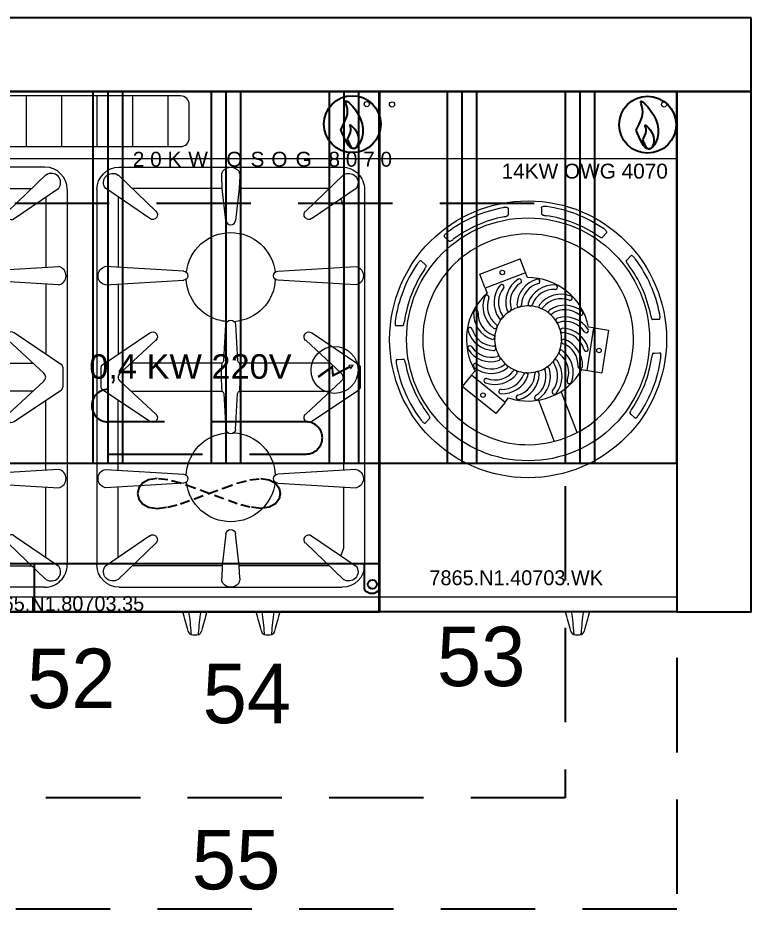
# Model space of a CAD drawing. Header units: millimetres. Extents: x 4980 to 19099, y 3891 to 5773.
# Drawn here: x 17309.4 to 17408, y 4590.5 to 4710.5 of the extents above; entities that cross this region are included whole.
import ezdxf

# ---------------------------------------------------------------- set-up
doc = ezdxf.new("R2010")
doc.units = ezdxf.units.MM
doc.linetypes.add('DASHED', pattern=[19.05, 12.7, -6.35])
for name, color, linetype in [('Kıtc-002 Çizgi', 7, 'Continuous'), ('Kıtc-008 Rakam', 1, 'Continuous'), ('Kıtc-011 Elk Tes Yazı 001', 1, 'Continuous'), ('Kıtc-014 Elk Tes İşaretler', 1, 'Continuous'), ('Kıtc-021 Gaz Tes Yazı 001', 3, 'Continuous'), ('Kıtc-024 Gaz Tes İşaretler', 3, 'Continuous')]:
    doc.layers.add(name, color=color, linetype=linetype)
doc.styles.get("Standard").update_dxf_attribs({"font": 'stylu.ttf', "height": 10})

# ---------------------------------------------------------------- blocks, each defined once
blk = doc.blocks.new('A$C5900025F')
at = {"layer": 'Kıtc-002 Çizgi', "lineweight": 0}
for p, q in [((12.14, 27.37), (17.55, 29.46)), ((18.23, 27.69), (17.55, 29.46)), ((18.27, 27.59), (12.85, 25.51)), ((18.23, 27.69), (18.27, 27.59)), ((18.53, 26.92), (18.27, 27.59)), ((12.82, 25.6), (12.14, 27.37)), ((12.82, 25.6), (12.85, 25.51)), ((12.85, 25.51), (13.11, 24.83)), ((26.57, 14.44), (27.47, 20.17)), ((27.47, 20.17), (26.75, 20.28)), ((27.56, 20.15), (27.47, 20.17)), ((27.57, 20.15), (29.44, 19.86)), ((29.44, 19.86), (28.54, 14.13)), ((25.85, 14.55), (26.57, 14.44)), ((26.67, 14.42), (26.57, 14.44)), ((26.67, 14.42), (28.54, 14.13)), ((10.96, 13.75), (9.77, 12.27)), ((10.96, 13.75), (11.02, 13.83)), ((11.48, 14.39), (11.02, 13.83)), ((11.02, 13.83), (15.54, 10.18)), ((14.28, 8.63), (9.77, 12.27)), ((25.22, 6.08), (23.09, 11.62)), ((15.47, 10.1), (14.28, 8.63)), ((15.47, 10.11), (15.54, 10.18)), ((15.54, 10.18), (15.99, 10.75)), ((20.01, 10.43), (22.14, 4.89))]:
    blk.add_line(p, q, dxfattribs=at)
at = {"layer": 'Kıtc-002 Çizgi', "lineweight": 0, "flags": 128}
for points in [[(15.93, 36.28), (15.93, 36.13), (15.95, 35.55), (15.96, 35.35)], [(20.46, 35.46), (20.45, 35.61), (20.45, 36.19), (20.44, 36.39)], [(8.01, 31.83), (7.91, 31.93), (7.49, 32.34), (7.34, 32.47)], [(29.2, 33.01), (29.1, 32.9), (28.71, 32.47), (28.57, 32.33)], [(4.23, 29.2), (4.34, 29.1), (4.76, 28.71), (4.91, 28.57)], [(31.83, 29.23), (31.93, 29.33), (32.34, 29.75), (32.47, 29.89)], [(32.08, 28.68), (32.09, 28.68), (32.09, 28.68)], [(1.78, 20.46), (1.63, 20.45), (1.05, 20.45), (0.85, 20.44)], [(36.28, 21.31), (36.13, 21.3), (35.55, 21.28), (35.35, 21.28)], [(35.46, 16.78), (35.61, 16.78), (36.19, 16.79), (36.39, 16.79)], [(0.96, 15.93), (1.1, 15.93), (1.69, 15.95), (1.89, 15.96)], [(35.25, 16.21), (35.26, 16.21), (35.26, 16.21)], [(26.67, 14.42), (26.67, 14.42), (26.67, 14.42), (26.67, 14.42), (26.67, 14.42), (26.67, 14.42), (26.67, 14.42), (26.67, 14.42), (26.67, 14.42)], [(33.01, 8.03), (32.9, 8.13), (32.47, 8.53), (32.33, 8.67)], [(5.41, 8.01), (5.31, 7.91), (4.9, 7.49), (4.76, 7.34)]]:
    blk.add_lwpolyline(points, dxfattribs=at)
at = {"layer": 'Kıtc-002 Çizgi', "lineweight": 0}
for centre, radius in [((18.62, 18.62), 18.62), ((18.62, 18.62), 16.34), ((15.15, 27.62), 0.3), ((28.15, 17.12), 0.3), ((12.56, 11.11), 0.3)]:
    blk.add_circle(centre, radius, dxfattribs=at)
for centre, radius, start, end in [((18.62, 18.62), 18.03, 100.7999, 127.006), ((18.62, 18.62), 18.03, 55.7999, 82.006), ((18.62, 18.62), 16.81, 101.0322, 126.7596), ((18.62, 18.62), 16.81, 56.0322, 81.7596), ((18.62, 18.62), 14.17, 111.1864, 110.9854), ((18.62, 18.62), 18.03, 10.7999, 37.006), ((18.62, 18.62), 18.03, 145.7999, 172.006), ((18.62, 18.62), 16.81, 146.0322, 171.7596), ((18.3, 27.71), 0.0696, 200.7241, 201.547), ((18.62, 18.62), 16.81, 11.0322, 36.7596), ((19.3, 23.61), 3.69, 123.2472, 196.212), ((20.81, 23.15), 3.69, 105.2472, 178.212), ((17.45, 26.44), 0.3, 303.1893, 123.9069), ((18.62, 18.62), 8.3, 11.5364, 90.6354), ((19.92, 26.42), 0.3, 285.1893, 105.9069), ((12.62, 25.52), 0.217, 21.0038, 21.2673), ((17.73, 23.58), 3.69, 141.2472, 214.212), ((17.73, 23.58), 3.09, 141.1893, 214.212), ((15.09, 25.7), 0.3, 321.1893, 141.9069), ((19.3, 23.61), 3.09, 123.1893, 196.212), ((20.81, 23.15), 3.09, 105.1893, 178.212), ((22.1, 22.26), 3.69, 87.2472, 160.212), ((22.1, 22.26), 3.09, 87.1893, 160.212), ((22.27, 25.64), 0.3, 267.1893, 87.9069), ((18.62, 18.62), 8.3, 131.5364, 210.6354), ((16.24, 23.06), 3.69, 159.2472, 232.212), ((13.07, 24.26), 0.3, 339.1893, 159.9069), ((16.24, 23.06), 3.09, 159.1893, 232.212), ((23.06, 21), 3.69, 69.2472, 142.212), ((23.06, 21), 3.09, 69.1893, 142.212), ((24.26, 24.17), 0.3, 249.1893, 69.9069), ((18.62, 18.62), 4.5, 105.2323, 121.6383), ((17.42, 23.26), 0.3, 178.212, 358.212), ((18.62, 18.62), 4.5, 87.2323, 103.6383), ((18.92, 23.4), 0.3, 160.212, 340.212), ((18.62, 18.62), 4.5, 69.2323, 85.6383), ((20.38, 23.08), 0.3, 142.212, 322.212), ((23.58, 19.51), 3.69, 51.2472, 124.212), ((14.98, 22.1), 3.69, 177.2472, 250.212), ((11.6, 22.27), 0.3, 357.1893, 177.9069), ((14.98, 22.1), 3.09, 177.1893, 250.212), ((14.92, 21.67), 0.3, 214.212, 34.212), ((18.62, 18.62), 4.5, 123.2323, 139.6383), ((16.05, 22.66), 0.3, 196.212, 16.212), ((18.62, 18.62), 4.5, 51.2323, 67.6383), ((21.67, 22.31), 0.3, 124.212, 304.212), ((18.62, 18.62), 4.5, 33.2323, 49.6383), ((23.58, 19.51), 3.09, 51.1893, 124.212), ((23.61, 17.94), 3.69, 33.2472, 106.212), ((25.7, 22.15), 0.3, 231.1893, 51.9069), ((14.16, 20.38), 0.3, 232.212, 52.212), ((18.62, 18.62), 4.5, 141.2323, 157.6383), ((22.66, 21.19), 0.3, 106.212, 286.212), ((18.62, 18.62), 4.5, 15.2323, 31.6383), ((23.61, 17.94), 3.09, 33.1893, 106.212), ((10.81, 19.92), 0.3, 15.1893, 195.9069), ((14.08, 20.81), 3.69, 195.2472, 268.212), ((14.08, 20.81), 3.09, 195.1893, 268.212), ((13.83, 18.92), 0.3, 250.212, 70.212), ((18.62, 18.62), 4.5, 159.2323, 175.6383), ((23.26, 19.81), 0.3, 88.212, 268.212), ((18.62, 18.62), 4.5, 357.2323, 13.6383), ((23.15, 16.43), 3.09, 15.1893, 88.212), ((23.15, 16.43), 3.69, 15.2472, 88.212), ((26.44, 19.79), 0.3, 213.1893, 33.9069), ((27.52, 19.88), 0.271, 80.9662, 81.1775), ((18.62, 18.62), 4.5, 177.2323, 193.6383), ((18.62, 18.62), 4.5, 339.2323, 355.6383), ((23.4, 18.32), 0.3, 70.212, 250.212), ((22.26, 15.13), 3.09, 357.1893, 70.212), ((22.26, 15.13), 3.69, 357.2472, 70.212), ((10.79, 17.45), 0.3, 33.1893, 213.9069), ((13.63, 19.3), 3.69, 213.2472, 286.212), ((13.63, 19.3), 3.09, 213.1893, 286.212), ((13.98, 17.42), 0.3, 268.212, 88.212), ((18.62, 18.62), 4.5, 195.2323, 211.6383), ((18.62, 18.62), 4.5, 321.2323, 337.6383), ((23.08, 16.86), 0.3, 52.212, 232.212), ((21, 14.18), 3.69, 339.2472, 52.212), ((26.42, 17.32), 0.3, 195.1893, 15.9069), ((14.57, 16.05), 0.3, 286.212, 106.212), ((18.62, 18.62), 4.5, 213.2323, 229.6383), ((18.62, 18.62), 4.5, 303.2323, 319.6383), ((22.31, 15.57), 0.3, 34.212, 214.212), ((19.51, 13.66), 3.69, 321.2472, 34.212), ((21, 14.18), 3.09, 339.1893, 52.212), ((18.62, 18.62), 16.81, 326.0322, 351.7596), ((18.62, 18.62), 18.03, 325.7999, 352.006), ((18.62, 18.62), 18.03, 190.7999, 217.006), ((18.62, 18.62), 16.81, 191.0322, 216.7596), ((11.54, 15.09), 0.3, 51.1893, 231.9069), ((13.66, 17.73), 3.69, 231.2472, 304.212), ((13.66, 17.73), 3.09, 231.1893, 304.212), ((15.57, 14.92), 0.3, 304.212, 124.212), ((18.62, 18.62), 4.5, 231.2323, 247.6383), ((18.62, 18.62), 8.3, 251.5364, 330.6354), ((16.86, 14.16), 0.3, 322.212, 142.212), ((18.62, 18.62), 4.5, 249.2323, 265.6383), ((17.94, 13.63), 3.09, 303.1893, 16.212), ((18.62, 18.62), 4.5, 285.2323, 301.6383), ((17.94, 13.63), 3.69, 303.2472, 16.212), ((21.19, 14.57), 0.3, 16.212, 196.212), ((19.51, 13.66), 3.09, 321.1893, 34.212), ((25.64, 14.97), 0.3, 177.1893, 357.9069), ((10.55, 14.08), 0.526, 321.0257, 321.1346), ((12.98, 13.07), 0.3, 69.1893, 249.9069), ((14.18, 16.24), 3.69, 249.2472, 322.212), ((14.18, 16.24), 3.09, 249.1893, 322.212), ((15.13, 14.98), 3.69, 267.2472, 340.212), ((15.13, 14.98), 3.09, 267.1893, 340.212), ((16.43, 14.08), 3.09, 285.1893, 358.212), ((16.43, 14.08), 3.69, 285.2472, 358.212), ((18.32, 13.83), 0.3, 340.212, 160.212), ((18.62, 18.62), 4.5, 267.2323, 283.6383), ((19.81, 13.98), 0.3, 358.212, 178.212), ((24.17, 12.98), 0.3, 159.1893, 339.9069), ((14.97, 11.6), 0.3, 87.1893, 267.9069), ((17.32, 10.81), 0.3, 105.1893, 285.9069), ((19.79, 10.79), 0.3, 123.1893, 303.9069), ((22.15, 11.54), 0.3, 141.1893, 321.9069), ((15.48, 10.1), 0.0118, 138.6957, 143.531)]:
    blk.add_arc(centre, radius, start, end, dxfattribs=at)
for points, knots in [([(15.93, 36.28), (15.92, 36.29), (15.91, 36.32), (15.81, 36.35), (15.65, 36.37), (15.46, 36.36), (15.31, 36.34), (15.24, 36.33)], [0, 0, 0, 0, 0.156227, 0.373609, 0.587499, 0.793234, 1, 1, 1, 1]), ([(21.13, 36.47), (21.07, 36.48), (20.94, 36.49), (20.74, 36.49), (20.58, 36.47), (20.46, 36.44), (20.45, 36.41), (20.44, 36.39)], [0, 0, 0, 0, 0.159368, 0.378886, 0.592783, 0.796528, 1, 1, 1, 1]), ([(15.4, 35.11), (15.44, 35.12), (15.54, 35.14), (15.7, 35.19), (15.85, 35.24), (15.95, 35.3), (15.96, 35.33), (15.96, 35.35)], [0, 0, 0, 0, 0.131152, 0.347162, 0.562276, 0.781708, 1, 1, 1, 1]), ([(20.46, 35.46), (20.46, 35.45), (20.46, 35.43), (20.52, 35.38), (20.65, 35.33), (20.83, 35.28), (20.96, 35.26), (21.03, 35.25)], [0, 0, 0, 0, 0.117997, 0.330533, 0.548229, 0.773852, 1, 1, 1, 1]), ([(7.77, 33.01), (7.72, 32.98), (7.62, 32.9), (7.48, 32.76), (7.38, 32.63), (7.32, 32.53), (7.34, 32.49), (7.34, 32.47)], [0, 0, 0, 0, 0.15937, 0.378887, 0.592784, 0.796529, 1, 1, 1, 1]), ([(28.01, 32.56), (28.04, 32.53), (28.13, 32.48), (28.27, 32.4), (28.41, 32.33), (28.52, 32.3), (28.56, 32.32), (28.57, 32.33)], [0, 0, 0, 0, 0.131152, 0.347163, 0.562276, 0.781708, 1, 1, 1, 1]), ([(29.2, 33.01), (29.21, 33.02), (29.22, 33.05), (29.18, 33.14), (29.07, 33.27), (28.93, 33.4), (28.81, 33.49), (28.75, 33.53)], [0, 0, 0, 0, 0.1562274, 0.3736091, 0.5874991, 0.7932342, 1, 1, 1, 1]), ([(8.01, 31.83), (8.02, 31.82), (8.04, 31.81), (8.11, 31.82), (8.24, 31.87), (8.4, 31.96), (8.51, 32.04), (8.56, 32.08)], [0, 0, 0, 0, 0.117997, 0.330533, 0.54823, 0.773851, 1, 1, 1, 1]), ([(4.23, 29.2), (4.22, 29.21), (4.19, 29.22), (4.1, 29.18), (3.97, 29.07), (3.84, 28.93), (3.75, 28.81), (3.71, 28.75)], [0, 0, 0, 0, 0.156227, 0.373609, 0.587499, 0.793233, 1, 1, 1, 1]), ([(31.83, 29.23), (31.82, 29.22), (31.81, 29.2), (31.82, 29.12), (31.87, 29), (31.96, 28.84), (32.04, 28.73), (32.08, 28.68)], [0, 0, 0, 0, 0.117997, 0.330532, 0.548228, 0.773851, 1, 1, 1, 1]), ([(33.01, 29.47), (32.98, 29.51), (32.9, 29.62), (32.76, 29.76), (32.63, 29.86), (32.53, 29.91), (32.49, 29.9), (32.47, 29.89)], [0, 0, 0, 0, 0.159368, 0.3788857, 0.5927822, 0.7965283, 1, 1, 1, 1]), ([(4.68, 28.01), (4.7, 28.04), (4.76, 28.13), (4.84, 28.27), (4.9, 28.41), (4.93, 28.52), (4.92, 28.56), (4.91, 28.57)], [0, 0, 0, 0, 0.131152, 0.347163, 0.562276, 0.781708, 1, 1, 1, 1]), ([(35.11, 21.83), (35.12, 21.8), (35.14, 21.69), (35.19, 21.54), (35.24, 21.39), (35.3, 21.29), (35.33, 21.28), (35.35, 21.28)], [0, 0, 0, 0, 0.1311525, 0.3471624, 0.5622766, 0.7817089, 1, 1, 1, 1]), ([(36.28, 21.31), (36.29, 21.31), (36.32, 21.33), (36.35, 21.42), (36.37, 21.58), (36.36, 21.78), (36.34, 21.92), (36.33, 22)], [0, 0, 0, 0, 0.156227, 0.373609, 0.587498, 0.793233, 1, 1, 1, 1]), ([(0.77, 21.13), (0.76, 21.07), (0.74, 20.94), (0.74, 20.74), (0.76, 20.58), (0.8, 20.46), (0.83, 20.45), (0.85, 20.44)], [0, 0, 0, 0, 0.159368, 0.378887, 0.592783, 0.796528, 1, 1, 1, 1]), ([(1.78, 20.46), (1.79, 20.46), (1.81, 20.46), (1.86, 20.52), (1.91, 20.65), (1.95, 20.83), (1.98, 20.96), (1.99, 21.03)], [0, 0, 0, 0, 0.117997, 0.330533, 0.54823, 0.77385, 1, 1, 1, 1]), ([(36.47, 16.11), (36.48, 16.17), (36.49, 16.3), (36.49, 16.49), (36.47, 16.66), (36.44, 16.77), (36.41, 16.79), (36.39, 16.79)], [0, 0, 0, 0, 0.159368, 0.378886, 0.592783, 0.796528, 1, 1, 1, 1]), ([(0.96, 15.93), (0.95, 15.92), (0.92, 15.91), (0.88, 15.81), (0.87, 15.65), (0.88, 15.46), (0.9, 15.31), (0.91, 15.24)], [0, 0, 0, 0, 0.156227, 0.373609, 0.587498, 0.793234, 1, 1, 1, 1]), ([(2.12, 15.4), (2.12, 15.44), (2.09, 15.54), (2.05, 15.7), (2, 15.85), (1.94, 15.95), (1.9, 15.96), (1.89, 15.96)], [0, 0, 0, 0, 0.131152, 0.347163, 0.562277, 0.781708, 1, 1, 1, 1]), ([(35.46, 16.78), (35.45, 16.78), (35.43, 16.77), (35.38, 16.71), (35.33, 16.59), (35.28, 16.41), (35.26, 16.28), (35.25, 16.21)], [0, 0, 0, 0, 0.117997, 0.330533, 0.54823, 0.773851, 1, 1, 1, 1]), ([(5.41, 8.01), (5.42, 8.02), (5.43, 8.04), (5.42, 8.11), (5.36, 8.24), (5.27, 8.4), (5.19, 8.51), (5.15, 8.56)], [0, 0, 0, 0, 0.117997, 0.330533, 0.54823, 0.773851, 1, 1, 1, 1]), ([(32.56, 9.23), (32.53, 9.2), (32.48, 9.11), (32.4, 8.97), (32.33, 8.83), (32.3, 8.71), (32.32, 8.68), (32.33, 8.67)], [0, 0, 0, 0, 0.131152, 0.347163, 0.562277, 0.781708, 1, 1, 1, 1]), ([(33.01, 8.03), (33.02, 8.03), (33.05, 8.02), (33.14, 8.06), (33.27, 8.16), (33.4, 8.31), (33.49, 8.43), (33.53, 8.49)], [0, 0, 0, 0, 0.156227, 0.373609, 0.587499, 0.793233, 1, 1, 1, 1]), ([(4.22, 7.77), (4.26, 7.72), (4.34, 7.62), (4.48, 7.48), (4.61, 7.38), (4.71, 7.32), (4.75, 7.34), (4.76, 7.34)], [0, 0, 0, 0, 0.159368, 0.378887, 0.592783, 0.796529, 1, 1, 1, 1])]:
    blk.add_open_spline(points, degree=3, knots=knots, dxfattribs=at)
blk = doc.blocks.new('A$C51FB4810')
at = {"layer": 'Kıtc-024 Gaz Tes İşaretler'}
blk.add_circle((3.83, 3.83), 3.83, dxfattribs=at)
for points, knots in [([(2.3, 3.11), (2.55, 3.74), (3.63, 5.32), (2.14, 8.14), (4.73, 5.65), (5.16, 3.86)], [12.776613, 12.776613, 12.776613, 12.776613, 30.852712, 43.460631, 77.656151, 77.656151, 77.656151, 77.656151]), ([(5.16, 3.86), (5.57, 2.18), (3.92, -0.9), (2.81, 1.84), (2.3, 3.11)], [77.656151, 77.656151, 77.656151, 77.656151, 109.670532, 137.365521, 137.365521, 137.365521, 137.365521]), ([(3.2, 1.82), (3.32, 2.13), (3.86, 2.92), (3.12, 4.33), (4.41, 3.09), (4.63, 2.19)], [12.776613, 12.776613, 12.776613, 12.776613, 30.852712, 43.460631, 77.656151, 77.656151, 77.656151, 77.656151]), ([(4.63, 2.19), (4.83, 1.35), (4.01, -0.19), (3.45, 1.18), (3.2, 1.82)], [77.656151, 77.656151, 77.656151, 77.656151, 109.670532, 137.365521, 137.365521, 137.365521, 137.365521])]:
    blk.add_open_spline(points, degree=3, knots=knots, dxfattribs=at)
blk = doc.blocks.new('A$C2FA44268')
at = {"layer": 'Kıtc-002 Çizgi', "lineweight": 5}
for centre, radius, start, end in [((-1419.73, -386.19), 1472.12, 15.2273, 15.33167), ((-30.55, -1.9), 31.74, 3.7631, 8.9605), ((33.74, -1.9), 31.74, 171.0395, 176.2369), ((1422.92, -386.19), 1472.12, 164.66833, 164.7727), ((1.24, 0.51), 0.533, 185.4246, 251.8899), ((1.6, 3.46), 3.5, 261.5295, 278.4705), ((0.83, 0.16), 0.305, 329.021, 5.0101), ((2.36, 0.16), 0.305, 174.9899, 210.979), ((1.95, 0.51), 0.533, 288.1101, 354.5754)]:
    blk.add_arc(centre, radius, start, end, dxfattribs=at)
blk = doc.blocks.new('A$C124A68FD')
at = {"layer": 'Kıtc-002 Çizgi', "lineweight": 5}
for p, q in [((177.93, 129.02), (217.93, 129.02)), ((177.93, 70.02), (217.93, 70.02))]:
    blk.add_line(p, q, dxfattribs=at)
at = {"layer": 'Kıtc-002 Çizgi'}
blk.add_lwpolyline([(217.93, 68.02), (177.93, 68.02), (177.93, 138.02), (217.93, 138.02)], close=True, dxfattribs=at)
at = {"layer": 'Kıtc-002 Çizgi', "lineweight": 5}
for centre in [(179.63, 136.27), (216.23, 136.27)]:
    blk.add_circle(centre, 0.35, dxfattribs=at)
at = {"layer": 'Kıtc-002 Çizgi'}
for name, p in [('A$C51FB4810', (210.17, 129.71)), ('A$C5900025F', (179.31, 86.05)), ('A$C2FA44268', (202.98, 64.97))]:
    blk.add_blockref(name, p, dxfattribs=at)
at = {"layer": 'Kıtc-021 Gaz Tes Yazı 001', "color": 3, "lineweight": 15, "insert": (194.37, 128.3), "char_height": 2, "attachment_point": 1}
blk.add_mtext_dynamic_manual_height_columns('{\\f@Arial Unicode MS|b0|i0|c162|p34;14KW OWG 4070}', width=37.2312, gutter_width=50, heights=[0], dxfattribs=at)
at = {"layer": 'Kıtc-021 Gaz Tes Yazı 001', "color": 3, "lineweight": 15, "insert": (184.66, 73.6), "char_height": 2, "width": 63.4235, "attachment_point": 1}
blk.add_mtext('7865.N1.40703.WK\\P', dxfattribs=at)
blk = doc.blocks.new('Gİ')
at = {"layer": 'Kıtc-024 Gaz Tes İşaretler'}
blk.add_circle((1401, -3034.9), 38.3, dxfattribs=at)
for points, knots in [([(1385.6, -3042.2), (1388.1, -3035.9), (1399, -3020), (1384, -2991.9), (1410, -3016.8), (1414.3, -3034.7)], [12.776613, 12.776613, 12.776613, 12.776613, 30.852712, 43.460631, 77.656151, 77.656151, 77.656151, 77.656151]), ([(1394.6, -3055.1), (1395.8, -3051.9), (1401.3, -3044), (1393.8, -3030), (1406.8, -3042.4), (1408.9, -3051.3)], [12.776613, 12.776613, 12.776613, 12.776613, 30.852712, 43.460631, 77.656151, 77.656151, 77.656151, 77.656151]), ([(1414.3, -3034.7), (1418.3, -3051.4), (1401.9, -3082.3), (1390.8, -3054.9), (1385.6, -3042.2)], [77.656151, 77.656151, 77.656151, 77.656151, 109.670532, 137.365521, 137.365521, 137.365521, 137.365521]), ([(1408.9, -3051.3), (1410.9, -3059.7), (1402.7, -3075.2), (1397.2, -3061.5), (1394.6, -3055.1)], [77.656151, 77.656151, 77.656151, 77.656151, 109.670532, 137.365521, 137.365521, 137.365521, 137.365521])]:
    blk.add_open_spline(points, degree=3, knots=knots, dxfattribs=at)
blk = doc.blocks.new('A$C2D8E6C61')
at = {"layer": 'Kıtc-002 Çizgi', "lineweight": 5}
for p, q in [((33, 56.5), (3, 56.5)), ((7.92, 50.59), (2.85, 55.45)), ((16.78, 55.31), (16.87, 53.65)), ((19.14, 53.65), (19.22, 55.31)), ((28.08, 50.59), (33.15, 55.45)), ((0, 53.5), (0, 3)), ((7.13, 49.58), (1.14, 53.66)), ((4.74, 53.65), (16.87, 53.65)), ((16.87, 53.65), (17.36, 49.34)), ((18.64, 49.34), (19.14, 53.65)), ((19.15, 53.65), (31.27, 53.65)), ((28.87, 49.58), (34.86, 53.66)), ((36, 53.5), (36, 3)), ((33.15, 52.5), (33.15, 43.03)), ((2.85, 43.11), (2.85, 51.25)), ((11.67, 42.5), (1.13, 43.13)), ((24.33, 42.5), (34.87, 43.13)), ((1.16, 40.67), (11.67, 41.3)), ((34.84, 40.67), (24.33, 41.3)), ((33.15, 40.77), (33.15, 31.33)), ((2.85, 40.69), (2.85, 31.33)), ((2.85, 31.33), (2.85, 40.69)), ((17.36, 35.33), (17.07, 30.48)), ((18.93, 30.48), (18.64, 35.33)), ((4.62, 30.15), (16.83, 30.15)), ((19.17, 30.15), (31.38, 30.15)), ((3.14, 27.72), (7.92, 23.29)), ((32.86, 27.72), (28.08, 23.29)), ((16.84, 26.35), (4.62, 26.35)), ((17.36, 21.22), (17.07, 26.06)), ((18.93, 26.06), (18.64, 21.22)), ((31.38, 26.35), (19.17, 26.35)), ((2.85, 25.17), (2.85, 15.81)), ((33.15, 15.73), (33.15, 25.17)), ((1.16, 15.83), (11.67, 15.2)), ((34.84, 15.83), (24.33, 15.2)), ((11.67, 14), (1.13, 13.37)), ((2.85, 13.39), (2.85, 5.25)), ((24.33, 14), (34.87, 13.37)), ((33.15, 4), (33.15, 13.47)), ((7.13, 6.92), (1.14, 2.84)), ((16.87, 2.85), (17.36, 7.16)), ((18.64, 7.16), (19.14, 2.85)), ((28.87, 6.92), (34.86, 2.84)), ((7.92, 5.91), (2.85, 1.05)), ((28.08, 5.91), (33.15, 1.05)), ((4.74, 2.85), (16.87, 2.85)), ((16.78, 1.19), (16.87, 2.85)), ((19.14, 2.85), (19.22, 1.19)), ((19.15, 2.85), (31.27, 2.85)), ((33, 0), (3, 0))]:
    blk.add_line(p, q, dxfattribs=at)
for points in [[(7.13, 22.28), (0.77, 26.57, -0.249136), (0.55, 26.99), (0.55, 29.51, -0.249136), (0.77, 29.93), (7.13, 34.22)], [(28.87, 22.28), (35.23, 26.57, 0.249136), (35.45, 26.99), (35.45, 29.51, 0.249136), (35.23, 29.93), (28.87, 34.22)]]:
    blk.add_lwpolyline(points, format="xyb", dxfattribs=at)
for points in [[(7.92, 33.21), (3.14, 28.78)], [(28.08, 33.21), (32.86, 28.78)]]:
    blk.add_lwpolyline(points, dxfattribs=at)
for centre, radius, start, end in [((3, 53.5), 3, 90, 180), ((18, 55.17), 1.33, 35.9903, 144.0097), ((33, 53.5), 3, 0, 90), ((2.13, 54.42), 1.25, 55.2544, 217.3591), ((18, 55.37), 1.22, 151.9508, 183.0883), ((18, 55.37), 1.22, 356.9305, 28.0492), ((33.87, 54.42), 1.25, 322.6409, 124.7456), ((5.8, 50.7), 3, 149.0111, 169.5247), ((7.5, 50.11), 0.646, 235.1408, 48.5959), ((28.5, 50.11), 0.646, 131.4041, 304.8592), ((18, 41.7), 6, 6.2702, 173.7298), ((1.41, 41.9), 1.26, 102.9203, 258.8244), ((11.64, 41.9), 0.602, 272.4274, 87.5727), ((24.36, 41.9), 0.602, 92.4273, 267.5726), ((34.59, 41.9), 1.26, 281.1756, 77.0797), ((18, 41.7), 6, 182.6662, 265.8289), ((18, 41.7), 6, 282.9914, 357.3338), ((18, 35.29), 0.644, 3.3626, 176.6375), ((18, 41.7), 6, 274.1711, 282.9914), ((7.5, 33.69), 0.646, 311.3079, 124.706), ((28.5, 33.69), 0.646, 55.294, 228.6921), ((42.29, 28.27), 25.53, 175.7844, 184.3218), ((16.59, 30.58), 0.494, 300.1035, 349.0162), ((19.41, 30.58), 0.494, 190.9838, 239.8963), ((-6.29, 28.27), 25.53, 355.6782, 4.2156), ((3.59, 28.25), 0.699, 130.4093, 229.5907), ((32.41, 28.25), 0.699, 310.4093, 49.5907), ((4.85, 24.35), 2, 90, 96.8263), ((16.74, 26.03), 0.33, 5.2662, 73.2198), ((19.26, 26.03), 0.33, 106.7802, 174.7338), ((7.5, 22.81), 0.646, 235.294, 48.6922), ((28.5, 22.81), 0.646, 131.3078, 304.706), ((18, 14.8), 6, 94.1711, 177.3338), ((18, 21.26), 0.644, 183.3625, 356.6374), ((18, 14.8), 6, 77.0086, 85.8289), ((18, 14.8), 6, 2.6662, 77.0086), ((1.41, 14.6), 1.26, 101.1756, 257.0797), ((34.59, 14.6), 1.26, 282.9203, 78.8244), ((11.64, 14.6), 0.602, 272.4273, 87.5726), ((24.36, 14.6), 0.602, 92.4274, 267.5727), ((18, 14.8), 6, 186.2702, 353.7298), ((7.5, 6.39), 0.646, 311.4041, 124.8592), ((28.5, 6.39), 0.646, 55.1408, 228.5959), ((5.8, 5.8), 3, 190.4753, 210.9889), ((3, 3), 3, 180, 270), ((2.13, 2.08), 1.25, 142.6409, 304.7456), ((33, 3), 3, 270, 0), ((33.87, 2.08), 1.25, 235.2544, 37.3591), ((18, 1.13), 1.22, 176.9117, 208.0492), ((18, 1.33), 1.33, 215.9903, 324.0097), ((18, 1.13), 1.22, 331.9508, 3.0695)]:
    blk.add_arc(centre, radius, start, end, dxfattribs=at)
at = {"layer": 'Kıtc-002 Çizgi', "lineweight": 5, "extrusion": (0, 0, -1)}
for centre, major_axis, ratio, start_param, end_param in [((18, 49.38), (0, -0.643), 0.999943, 4.777235, 7.788827), ((3.15, 43.12), (-0.212, -0.224), 0.948941, 0.757394, 0.785398), ((2.15, 40.7), (-0.212, -0.219), 0.969584, 3.920505, 3.926991), ((3.15, 40.68), (0.212, -0.224), 0.948941, 2.356194, 2.384199)]:
    blk.add_ellipse(centre, major_axis=major_axis, ratio=ratio, start_param=start_param, end_param=end_param, dxfattribs=at)
at = {"layer": 'Kıtc-002 Çizgi', "lineweight": 5}
for centre, major_axis, ratio, start_param, end_param in [((19.18, 30.45), (0.224, 0.212), 0.948911, 3.915258, 3.926991), ((19.18, 26.05), (0.224, -0.212), 0.948911, 2.356194, 2.379662), ((2.15, 15.8), (-0.212, 0.219), 0.969584, 3.920505, 3.926991), ((3.15, 15.82), (0.212, 0.224), 0.948941, 2.356194, 2.384199), ((32.85, 15.82), (-0.212, 0.224), 0.948942, 3.89886, 3.926991), ((3.15, 13.38), (-0.212, 0.224), 0.948941, 0.757394, 0.785398), ((32.85, 13.38), (0.212, 0.224), 0.948942, 5.497787, 5.525918), ((18, 7.12), (0, 0.643), 0.999943, 4.777235, 7.788827)]:
    blk.add_ellipse(centre, major_axis=major_axis, ratio=ratio, start_param=start_param, end_param=end_param, dxfattribs=at)
blk = doc.blocks.new('A$C6DF30D1B')
at = {"layer": 'Kıtc-002 Çizgi', "lineweight": 5}
for p, q in [((261.72, 183.24), (234.99, 183.24)), ((236.22, 176.44), (236.22, 183.24)), ((240.98, 176.44), (240.98, 183.24)), ((245.74, 176.44), (245.74, 183.24)), ((250.51, 176.44), (250.51, 183.24)), ((255.27, 176.44), (255.27, 183.24)), ((260.03, 176.44), (260.03, 183.24)), ((233.84, 182.09), (233.84, 177.59)), ((262.87, 177.59), (262.87, 182.09)), ((234.99, 176.44), (261.72, 176.44)), ((208.46, 174.85), (288.46, 174.85))]:
    blk.add_line(p, q, dxfattribs=at)
at = {"layer": 'Kıtc-002 Çizgi', "linetype": 'Continuous', "lineweight": 5}
blk.add_line((208.46, 115.85), (288.46, 115.85), dxfattribs=at)
at = {"layer": 'Kıtc-002 Çizgi'}
blk.add_lwpolyline([(288.46, 113.85), (208.46, 113.85), (208.46, 183.85), (288.46, 183.85)], close=True, dxfattribs=at)
at = {"layer": 'Kıtc-002 Çizgi', "lineweight": 5}
for centre in [(210.16, 182.15), (286.76, 182.15)]:
    blk.add_circle(centre, 0.35, dxfattribs=at)
for centre, start, end in [((234.99, 182.09), 90, 180), ((261.72, 182.09), 0, 90), ((234.99, 177.59), 180, 270), ((261.72, 177.59), 270, 0)]:
    blk.add_arc(centre, 1.15, start, end, dxfattribs=at)
at = {"layer": 'Kıtc-002 Çizgi'}
for name, p in [('A$C2D8E6C61', (210.46, 117.16)), ('A$C2FA44268', (221.62, 110.8)), ('A$C2FA44268', (232.02, 110.8)), ('A$C2FA44268', (262.03, 110.8)), ('A$C2FA44268', (271.88, 110.8))]:
    blk.add_blockref(name, p, dxfattribs=at)
at = {"layer": 'Kıtc-002 Çizgi', "xscale": -1}
blk.add_blockref('A$C2D8E6C61', (286.46, 117.16), dxfattribs=at)
at = {"layer": 'Kıtc-021 Gaz Tes Yazı 001', "lineweight": 5, "xscale": 0.1, "yscale": 0.1, "zscale": 0.1}
blk.add_blockref('Gİ', (144.71, 482.94), dxfattribs=at)
at = {"layer": 'Kıtc-021 Gaz Tes Yazı 001', "color": 3, "lineweight": 15, "insert": (255.29, 175.73), "char_height": 2, "attachment_point": 1}
blk.add_mtext_dynamic_manual_height_columns('{\\f@Arial Unicode MS|b0|i0|c162|p34;\\T1.5;20KW OSOG 8070}', width=55.9867, gutter_width=50, heights=[0], dxfattribs=at)
at = {"layer": 'Kıtc-021 Gaz Tes Yazı 001', "color": 3, "lineweight": 15, "insert": (234.81, 115.95), "char_height": 2, "width": 63.4235, "attachment_point": 1}
blk.add_mtext('7865.N1.80703.35\\P', dxfattribs=at)
blk = doc.blocks.new('A$C5C573045')
at = {"layer": 'Kıtc-002 Çizgi', "color": 3}
for p, q in [((0, 50), (240, 50)), ((193.61, 43.5), (193.61, 50))]:
    blk.add_line(p, q, dxfattribs=at)
blk.add_lwpolyline([(240, 43.5), (240, 113.5), (0, 113.5), (0, 43.5)], close=True, dxfattribs=at)
blk.add_lwpolyline([(238, 46.5), (238, 50), (240, 50), (240, 46.5)], dxfattribs=at)
blk.add_circle((239.07, 47.21), 0.596, dxfattribs=at)
blk.add_arc((239, 47.25), 1.25, 216.8699, 323.1301, dxfattribs=at)
blk = doc.blocks.new('A$C4E3860C5')
at = {"layer": 'Kıtc-014 Elk Tes İşaretler', "linetype": 'Continuous', "lineweight": 0}
for p, q in [((2.9, 3.66), (0.96, 2.3)), ((3, 2.49), (2.9, 3.66)), ((5.18, 3.62), (3, 2.49)), ((5.66, 3.81), (5.09, 3.77)), ((5.09, 3.77), (5.17, 3.64)), ((5.17, 3.64), (5.34, 3.36)), ((5.24, 3.52), (5.19, 3.62)), ((5.34, 3.36), (5.66, 3.81)), ((1, 2.21), (2.81, 3.48)), ((2.81, 3.48), (2.9, 2.31)), ((2.9, 2.31), (5.24, 3.52)), ((0.96, 2.3), (1, 2.21))]:
    blk.add_line(p, q, dxfattribs=at)
blk.add_circle((3.16, 3.16), 3.16, dxfattribs=at)
blk = doc.blocks.new('A$C46371F97')
at = {"layer": 'Kıtc-002 Çizgi', "linetype": 'DASHED'}
for points in [[(230.17, 69.07), (203.5, 69.07, -1), (203.5, 73.42)], [(203.5, 64.73), (230.17, 64.73, 1), (230.17, 69.07)]]:
    blk.add_lwpolyline(points, format="xyb", dxfattribs=at)
at = {"layer": 'Kıtc-002 Çizgi', "linetype": 'DASHED', "ltscale": 0.1}
blk.add_lwpolyline([(224.06, 57.42), (222.6, 57.59), (220.9, 58.04), (219.04, 58.69), (217.09, 59.42), (215.14, 60.16), (213.28, 60.8), (211.57, 61.25), (210.12, 61.42), (208.97, 61.25), (208.16, 60.8), (207.67, 60.16), (207.5, 59.42), (207.67, 58.69), (208.16, 58.04), (208.97, 57.59), (210.12, 57.42), (211.57, 57.59), (213.28, 58.04), (215.14, 58.69), (217.09, 59.42), (219.04, 60.16), (220.9, 60.8), (222.6, 61.25), (224.06, 61.42), (225.2, 61.25), (226.02, 60.8), (226.51, 60.16), (226.67, 59.42), (226.51, 58.69), (226.02, 58.04), (225.2, 57.59)], close=True, dxfattribs=at)
at = {"layer": 'Kıtc-002 Çizgi'}
for name, p in [('A$C5C573045', (0, 0)), ('A$C4E3860C5', (230.82, 72.88))]:
    blk.add_blockref(name, p, dxfattribs=at)
at = {"layer": 'Kıtc-011 Elk Tes Yazı 001', "insert": (200.99, 78.16), "char_height": 3.3081, "attachment_point": 1}
blk.add_mtext_dynamic_manual_height_columns('{\\f@Arial Unicode MS|b0|i0|c162|p34;0,4 KW 220V }', width=30.0141, gutter_width=50, heights=[0], dxfattribs=at)

msp = doc.modelspace()

# ---------------------------------------------------------------- hatches: boundary and pattern name
h = msp.add_hatch()
h.set_pattern_fill('PLAST', color=24, scale=2.5, angle=-90)
h.set_pattern_definition([(270, (14112.794, -1625.375), (15.875, 2e-06), []), (270, (14114.778, -1625.375), (15.875, 2e-06), []), (270, (14116.762, -1625.375), (15.875, 2e-06), [])])
h.paths.add_polyline_path([(17398.03, 4700.54), (17118.03, 4700.54), (17118.03, 4650.54), (17398.03, 4650.54)])

# ---------------------------------------------------------------- linework, layer by layer
at = {"color": 14, "elevation": 0}
msp.add_lwpolyline([(17398.03, 4700.54), (17118.03, 4700.54), (17118.03, 4650.54), (17398.03, 4650.54)], close=True, dxfattribs=at)
at = {"layer": 'Kıtc-002 Çizgi', "color": 6, "elevation": 0}
for points in [[(17408.03, 4710.45), (16913.14, 4710.45), (16913.14, 4700.54), (17408.03, 4700.54)], [(17398.03, 4630.54), (17408.03, 4630.54), (17408.03, 4700.54), (17398.03, 4700.54)]]:
    msp.add_lwpolyline(points, close=True, dxfattribs=at)
at = {"layer": 'Kıtc-002 Çizgi', "color": 4, "linetype": 'DASHED', "elevation": 0}
msp.add_lwpolyline([(16913.01, 4700.54), (17398.03, 4700.54), (17398.03, 4590.54), (16913.01, 4590.54)], close=True, dxfattribs=at)
at = {"layer": 'Kıtc-002 Çizgi', "color": 1, "linetype": 'DASHED', "elevation": 0}
msp.add_lwpolyline([(16928.01, 4685.54), (17383.03, 4685.54), (17383.03, 4605.54), (16928.01, 4605.54)], close=True, dxfattribs=at)

# ---------------------------------------------------------------- block references
at = {"layer": 'Kıtc-002 Çizgi', "lineweight": -2}
for name, p, rotation in [('A$C46371F97', (17118.02, 4587.04, 0), 8.828014631373842e-06), ('A$C6DF30D1B', (17069.58, 4516.7, 0), 1.921615226202222e-05), ('A$C124A68FD', (17180.1, 4562.53, 0), 1.921615226202222e-05)]:
    msp.add_blockref(name, p, dxfattribs=dict(at, rotation=rotation))

# ---------------------------------------------------------------- texts
at = {"layer": 'Kıtc-008 Rakam', "color": 1}
for s, p in [('53', (17365.77, 4620.55)), ('52', (17310.64, 4617.59)), ('54', (17334.26, 4615.56)), ('55', (17332.81, 4593.21))]:
    msp.add_text(s, height=8, dxfattribs=at).set_placement(p)

doc.saveas('drawing.dxf')
